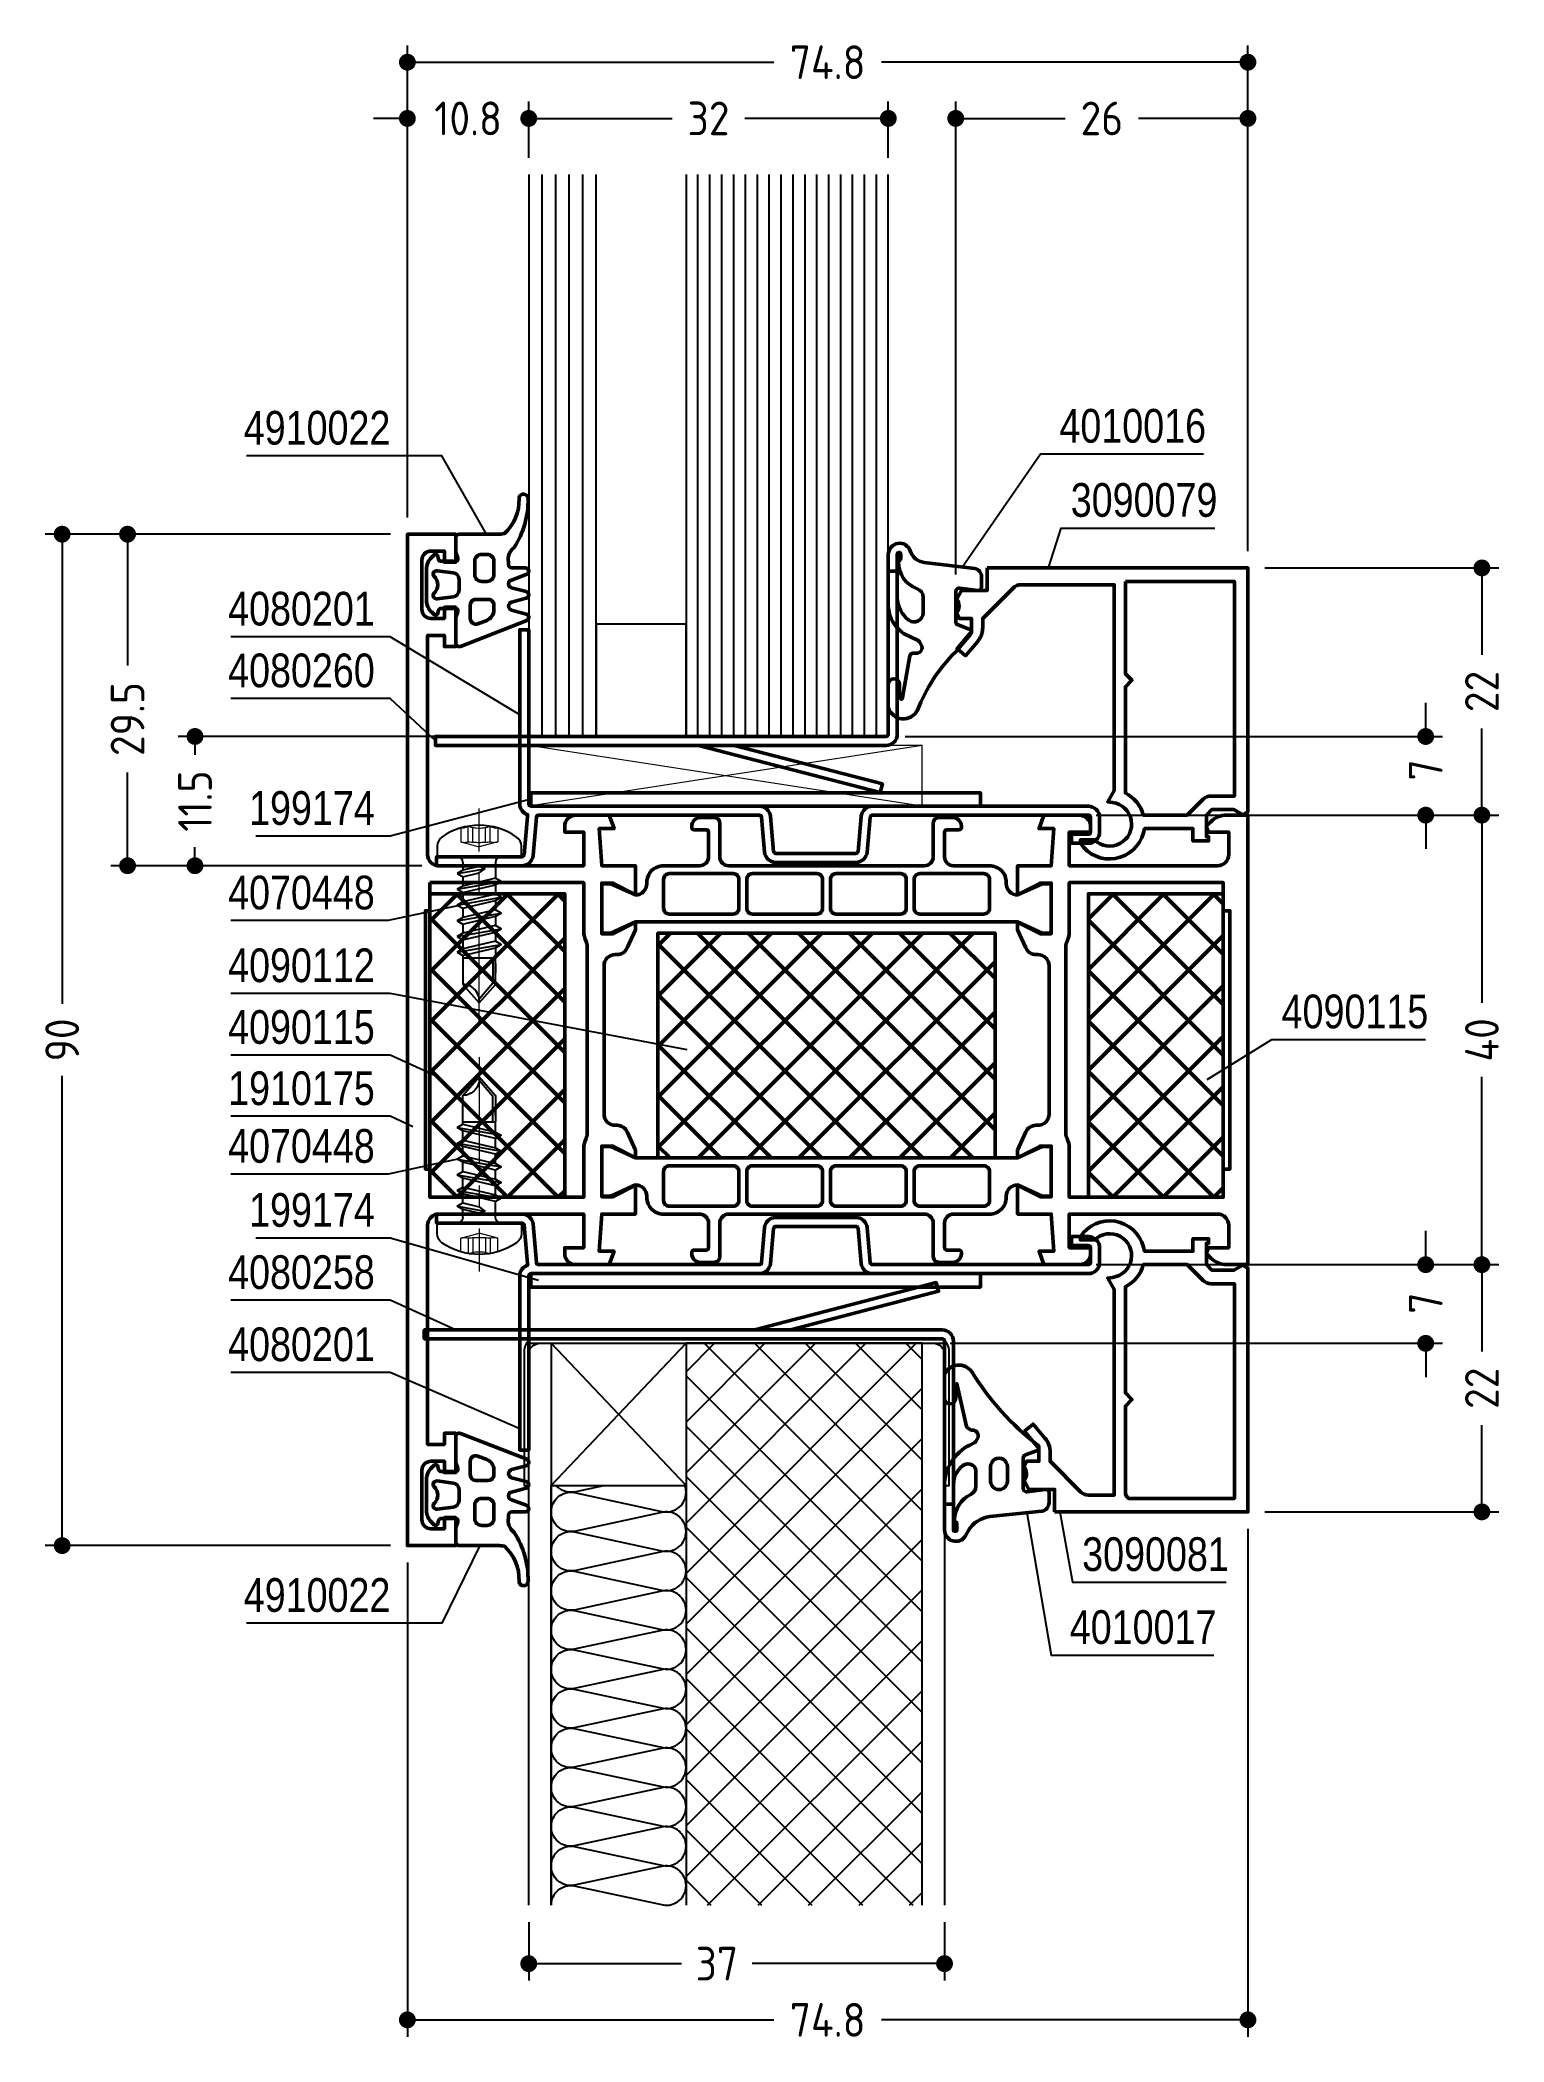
# Model space of a CAD drawing. Header units: millimetres. Extents: x 28 to 158, y 57 to 235.
import ezdxf
from ezdxf.enums import TextEntityAlignment as Align

# ---------------------------------------------------------------- set-up
doc = ezdxf.new("R2010")
doc.units = ezdxf.units.MM
doc.linetypes.add('CENTER', pattern=[50.8, 31.75, -6.35, 6.35, -6.35])
doc.linetypes.add('HIDDEN', pattern=[9.525, 6.35, -3.175])
for name, color, linetype, lineweight in [('AM_5', 3, 'Continuous', 25), ('AM_C', 50, 'Continuous', 50), ('AM_S', 80, 'Continuous', 50), ('Cent3', 70, 'CENTER', 18), ('CHide3', 70, 'HIDDEN', 18), ('Cont2', 2, 'Continuous', 25), ('Cont3', 70, 'Continuous', 18)]:
    doc.layers.add(name, color=color, linetype=linetype, lineweight=lineweight)
doc.styles.add('HBS_DIMTEXTSTYLE', font='isocp.shx')
doc.styles.add('SWISS', font='swiss.ttf')
doc.dimstyles.new('Konstruktionsschnitt 1-1$0', dxfattribs={"dimtxt": 3, "dimasz": 1.5, "dimexe": 1.5, "dimexo": 1.5, "dimgap": 1.5, "dimtad": 0, "dimdsep": 46, "dimtxsty": 'HBS_DIMTEXTSTYLE', "dimblk": 'PUNKT', "dimcen": 0, "dimclrd": 3, "dimclre": 3, "dimclrt": 2, "dimadec": 1, "dimazin": 2, "dimtfac": 0.7, "dimtofl": 0, "dimtmove": 0, "dimatfit": 3, "dimfxl": 0, "dimtolj": 1, "dimtzin": 0, "dimarcsym": 0})

# ---------------------------------------------------------------- blocks, each defined once
blk = doc.blocks.new('PUNKT')
at = {"color": 0, "linetype": 'Continuous'}
blk.add_line((-0.5, 0), (-1, 0), dxfattribs=at)
at = {"color": 0, "linetype": 'Continuous', "const_width": 0.5}
blk.add_lwpolyline([(-0.25, 0, 1), (0.25, 0, 1)], format="xyb", close=True, dxfattribs=at)
blk = doc.blocks.new('*D7')
at = {"layer": 'AM_5', "color": 3, "lineweight": -2, "transparency": 16777216}
for p, q in [((59.19, 191.45), (28.47, 191.45)), ((29.97, 189.95), (29.97, 149.66)), ((29.97, 102.95), (29.97, 143.24)), ((59.19, 101.45), (28.47, 101.45))]:
    blk.add_line(p, q, dxfattribs=at)
at = {"layer": 'AM_5', "color": 3, "lineweight": -2, "transparency": 16777216, "xscale": 1.5, "yscale": 1.5, "zscale": 1.5}
for p, rotation in [((29.97, 191.45), 90), ((29.97, 101.45), 270)]:
    blk.add_blockref('PUNKT', p, dxfattribs=dict(at, rotation=rotation))
at = {"layer": 'AM_5', "color": 2, "transparency": 16777216, "insert": (29.97, 146.45), "char_height": 3, "attachment_point": 5, "rotation": 90, "style": 'HBS_DIMTEXTSTYLE'}
blk.add_mtext('\\A1;90', dxfattribs=at)
blk = doc.blocks.new('*D8')
at = {"layer": 'AM_5', "color": 3, "lineweight": -2, "transparency": 16777216}
for p, q in [((136.99, 166.45), (157.81, 166.45)), ((156.31, 164.95), (156.31, 149.75)), ((156.31, 127.95), (156.31, 143.15)), ((136.99, 126.45), (157.81, 126.45))]:
    blk.add_line(p, q, dxfattribs=at)
at = {"layer": 'AM_5', "color": 3, "lineweight": -2, "transparency": 16777216, "xscale": 1.5, "yscale": 1.5, "zscale": 1.5}
for p, rotation in [((156.31, 166.45), 90), ((156.31, 126.45), 270)]:
    blk.add_blockref('PUNKT', p, dxfattribs=dict(at, rotation=rotation))
at = {"layer": 'AM_5', "color": 2, "transparency": 16777216, "insert": (156.31, 146.45), "char_height": 3, "attachment_point": 5, "rotation": 90, "style": 'HBS_DIMTEXTSTYLE'}
blk.add_mtext('\\A1;40', dxfattribs=at)
blk = doc.blocks.new('*D9')
at = {"layer": 'AM_5', "color": 3, "lineweight": -2, "transparency": 16777216}
for p, q in [((136.99, 188.45), (157.81, 188.45)), ((156.31, 186.95), (156.31, 180.73)), ((156.31, 167.95), (156.31, 174.17)), ((136.99, 166.45), (157.81, 166.45))]:
    blk.add_line(p, q, dxfattribs=at)
at = {"layer": 'AM_5', "color": 3, "lineweight": -2, "transparency": 16777216, "xscale": 1.5, "yscale": 1.5, "zscale": 1.5}
for p, rotation in [((156.31, 188.45), 90), ((156.31, 166.45), 270)]:
    blk.add_blockref('PUNKT', p, dxfattribs=dict(at, rotation=rotation))
at = {"layer": 'AM_5', "color": 2, "transparency": 16777216, "insert": (156.31, 177.45), "char_height": 3, "attachment_point": 5, "rotation": 90, "style": 'HBS_DIMTEXTSTYLE'}
blk.add_mtext('\\A1;22', dxfattribs=at)
blk = doc.blocks.new('*D10')
at = {"layer": 'AM_5', "color": 3, "lineweight": -2, "transparency": 16777216}
for p, q in [((136.99, 126.45), (157.81, 126.45)), ((156.31, 124.95), (156.31, 118.73)), ((156.31, 105.95), (156.31, 112.17)), ((136.99, 104.45), (157.81, 104.45))]:
    blk.add_line(p, q, dxfattribs=at)
at = {"layer": 'AM_5', "color": 3, "lineweight": -2, "transparency": 16777216, "xscale": 1.5, "yscale": 1.5, "zscale": 1.5}
for p, rotation in [((156.31, 126.45), 90), ((156.31, 104.45), 270)]:
    blk.add_blockref('PUNKT', p, dxfattribs=dict(at, rotation=rotation))
at = {"layer": 'AM_5', "color": 2, "transparency": 16777216, "insert": (156.31, 115.45), "char_height": 3, "attachment_point": 5, "rotation": 90, "style": 'HBS_DIMTEXTSTYLE'}
blk.add_mtext('\\A1;22', dxfattribs=at)
blk = doc.blocks.new('*D11')
at = {"layer": 'AM_5', "color": 3, "lineweight": -2, "transparency": 16777216}
for p, q in [((60.69, 192.95), (60.69, 229.95)), ((71.49, 224.95), (71.49, 229.95)), ((59.19, 228.45), (57.69, 228.45)), ((72.99, 228.45), (74.49, 228.45))]:
    blk.add_line(p, q, dxfattribs=at)
at = {"layer": 'AM_5', "color": 3, "lineweight": -2, "transparency": 16777216, "xscale": 1.5, "yscale": 1.5, "zscale": 1.5}
blk.add_blockref('PUNKT', (60.69, 228.45), dxfattribs=at)
at = {"layer": 'AM_5', "color": 3, "lineweight": -2, "transparency": 16777216, "xscale": 1.5, "yscale": 1.5, "zscale": 1.5, "rotation": 180}
blk.add_blockref('PUNKT', (71.49, 228.45), dxfattribs=at)
at = {"layer": 'AM_5', "color": 2, "transparency": 16777216, "insert": (66.09, 228.45), "char_height": 3, "attachment_point": 5, "style": 'HBS_DIMTEXTSTYLE'}
blk.add_mtext('\\A1;10.8', dxfattribs=at)
blk = doc.blocks.new('*D12')
at = {"layer": 'AM_5', "color": 3, "lineweight": -2, "transparency": 16777216}
for p, q in [((71.49, 224.95), (71.49, 229.95)), ((103.49, 224.95), (103.49, 229.95)), ((72.99, 228.45), (84.25, 228.45)), ((101.99, 228.45), (90.73, 228.45))]:
    blk.add_line(p, q, dxfattribs=at)
at = {"layer": 'AM_5', "color": 3, "lineweight": -2, "transparency": 16777216, "xscale": 1.5, "yscale": 1.5, "zscale": 1.5, "rotation": 180}
blk.add_blockref('PUNKT', (71.49, 228.45), dxfattribs=at)
at = {"layer": 'AM_5', "color": 3, "lineweight": -2, "transparency": 16777216, "xscale": 1.5, "yscale": 1.5, "zscale": 1.5}
blk.add_blockref('PUNKT', (103.49, 228.45), dxfattribs=at)
at = {"layer": 'AM_5', "color": 2, "transparency": 16777216, "insert": (87.49, 228.45), "char_height": 3, "attachment_point": 5, "style": 'HBS_DIMTEXTSTYLE'}
blk.add_mtext('\\A1;32', dxfattribs=at)
blk = doc.blocks.new('*D13')
at = {"layer": 'AM_5', "color": 3, "lineweight": -2, "transparency": 16777216}
for p, q in [((109.49, 187.85), (109.49, 229.95)), ((135.49, 189.95), (135.49, 229.95)), ((110.99, 228.45), (119.23, 228.45)), ((133.99, 228.45), (125.75, 228.45))]:
    blk.add_line(p, q, dxfattribs=at)
at = {"layer": 'AM_5', "color": 3, "lineweight": -2, "transparency": 16777216, "xscale": 1.5, "yscale": 1.5, "zscale": 1.5, "rotation": 180}
blk.add_blockref('PUNKT', (109.49, 228.45), dxfattribs=at)
at = {"layer": 'AM_5', "color": 3, "lineweight": -2, "transparency": 16777216, "xscale": 1.5, "yscale": 1.5, "zscale": 1.5}
blk.add_blockref('PUNKT', (135.49, 228.45), dxfattribs=at)
at = {"layer": 'AM_5', "color": 2, "transparency": 16777216, "insert": (122.49, 228.45), "char_height": 3, "attachment_point": 5, "style": 'HBS_DIMTEXTSTYLE'}
blk.add_mtext('\\A1;26', dxfattribs=at)
blk = doc.blocks.new('*D14')
at = {"layer": 'AM_5', "color": 3, "lineweight": -2, "transparency": 16777216}
for p, q in [((60.69, 192.95), (60.69, 234.95)), ((62.19, 233.45), (93.29, 233.45)), ((133.99, 233.45), (102.89, 233.45)), ((135.49, 189.95), (135.49, 234.95))]:
    blk.add_line(p, q, dxfattribs=at)
at = {"layer": 'AM_5', "color": 3, "lineweight": -2, "transparency": 16777216, "xscale": 1.5, "yscale": 1.5, "zscale": 1.5, "rotation": 180}
blk.add_blockref('PUNKT', (60.69, 233.45), dxfattribs=at)
at = {"layer": 'AM_5', "color": 3, "lineweight": -2, "transparency": 16777216, "xscale": 1.5, "yscale": 1.5, "zscale": 1.5}
blk.add_blockref('PUNKT', (135.49, 233.45), dxfattribs=at)
at = {"layer": 'AM_5', "color": 2, "transparency": 16777216, "insert": (98.09, 233.45), "char_height": 3, "attachment_point": 5, "style": 'HBS_DIMTEXTSTYLE'}
blk.add_mtext('\\A1;74.8', dxfattribs=at)
blk = doc.blocks.new('*D15')
at = {"layer": 'AM_5', "color": 3, "lineweight": -2, "transparency": 16777216}
for p, q in [((135.49, 102.95), (135.49, 57.75)), ((60.69, 99.95), (60.69, 57.75)), ((62.19, 59.25), (93.29, 59.25)), ((133.99, 59.25), (102.89, 59.25))]:
    blk.add_line(p, q, dxfattribs=at)
at = {"layer": 'AM_5', "color": 3, "lineweight": -2, "transparency": 16777216, "xscale": 1.5, "yscale": 1.5, "zscale": 1.5, "rotation": 180}
blk.add_blockref('PUNKT', (60.69, 59.25), dxfattribs=at)
at = {"layer": 'AM_5', "color": 3, "lineweight": -2, "transparency": 16777216, "xscale": 1.5, "yscale": 1.5, "zscale": 1.5}
blk.add_blockref('PUNKT', (135.49, 59.25), dxfattribs=at)
at = {"layer": 'AM_5', "color": 2, "transparency": 16777216, "insert": (98.09, 59.25), "char_height": 3, "attachment_point": 5, "style": 'HBS_DIMTEXTSTYLE'}
blk.add_mtext('\\A1;74.8', dxfattribs=at)
blk = doc.blocks.new('*D16')
at = {"layer": 'AM_5', "color": 3, "lineweight": -2, "transparency": 16777216}
for p, q in [((151.31, 127.95), (151.31, 129.45)), ((121.99, 126.45), (152.81, 126.45)), ((108.99, 119.45), (152.81, 119.45)), ((151.31, 117.95), (151.31, 116.45))]:
    blk.add_line(p, q, dxfattribs=at)
at = {"layer": 'AM_5', "color": 3, "lineweight": -2, "transparency": 16777216, "xscale": 1.5, "yscale": 1.5, "zscale": 1.5}
for p, rotation in [((151.31, 126.45), 270), ((151.31, 119.45), 90)]:
    blk.add_blockref('PUNKT', p, dxfattribs=dict(at, rotation=rotation))
at = {"layer": 'AM_5', "color": 2, "transparency": 16777216, "insert": (151.31, 123.03), "char_height": 3, "attachment_point": 5, "rotation": 90, "style": 'HBS_DIMTEXTSTYLE'}
blk.add_mtext('\\A1;7', dxfattribs=at)
blk = doc.blocks.new('*D17')
at = {"layer": 'AM_5', "color": 3, "lineweight": -2, "transparency": 16777216}
for p, q in [((151.31, 174.95), (151.31, 176.45)), ((104.99, 173.45), (152.81, 173.45)), ((121.99, 166.45), (152.81, 166.45)), ((151.31, 164.95), (151.31, 163.45))]:
    blk.add_line(p, q, dxfattribs=at)
at = {"layer": 'AM_5', "color": 3, "lineweight": -2, "transparency": 16777216, "xscale": 1.5, "yscale": 1.5, "zscale": 1.5}
for p, rotation in [((151.31, 173.45), 270), ((151.31, 166.45), 90)]:
    blk.add_blockref('PUNKT', p, dxfattribs=dict(at, rotation=rotation))
at = {"layer": 'AM_5', "color": 2, "transparency": 16777216, "insert": (151.31, 170.47), "char_height": 3, "attachment_point": 5, "rotation": 90, "style": 'HBS_DIMTEXTSTYLE'}
blk.add_mtext('\\A1;7', dxfattribs=at)
blk = doc.blocks.new('*D18')
at = {"layer": 'AM_5', "color": 3, "lineweight": -2, "transparency": 16777216}
for p, q in [((59.19, 191.45), (34.29, 191.45)), ((35.79, 189.95), (35.79, 179.76)), ((35.79, 163.45), (35.79, 170.25)), ((61.99, 161.95), (34.29, 161.95))]:
    blk.add_line(p, q, dxfattribs=at)
at = {"layer": 'AM_5', "color": 3, "lineweight": -2, "transparency": 16777216, "xscale": 1.5, "yscale": 1.5, "zscale": 1.5}
for p, rotation in [((35.79, 191.45), 90), ((35.79, 161.95), 270)]:
    blk.add_blockref('PUNKT', p, dxfattribs=dict(at, rotation=rotation))
at = {"layer": 'AM_5', "color": 2, "transparency": 16777216, "insert": (35.79, 175), "char_height": 3, "attachment_point": 5, "rotation": 90, "style": 'HBS_DIMTEXTSTYLE'}
blk.add_mtext('\\A1;29.5', dxfattribs=at)
blk = doc.blocks.new('*D19')
at = {"layer": 'AM_5', "color": 3, "lineweight": -2, "transparency": 16777216}
for p, q in [((69.99, 173.45), (40.29, 173.45)), ((41.79, 171.95), (41.79, 171.81)), ((41.79, 163.45), (41.79, 163.59)), ((61.99, 161.95), (40.29, 161.95))]:
    blk.add_line(p, q, dxfattribs=at)
at = {"layer": 'AM_5', "color": 3, "lineweight": -2, "transparency": 16777216, "xscale": 1.5, "yscale": 1.5, "zscale": 1.5}
for p, rotation in [((41.79, 173.45), 90), ((41.79, 161.95), 270)]:
    blk.add_blockref('PUNKT', p, dxfattribs=dict(at, rotation=rotation))
at = {"layer": 'AM_5', "color": 2, "transparency": 16777216, "insert": (41.79, 167.7), "char_height": 3, "attachment_point": 5, "rotation": 90, "style": 'HBS_DIMTEXTSTYLE'}
blk.add_mtext('\\A1;11.5', dxfattribs=at)
blk = doc.blocks.new('*D20')
at = {"layer": 'AM_5', "color": 3, "lineweight": -2, "transparency": 16777216}
for p, q in [((71.49, 67.95), (71.49, 62.75)), ((108.49, 67.95), (108.49, 62.75)), ((72.99, 64.25), (85.08, 64.25)), ((106.99, 64.25), (91.38, 64.25))]:
    blk.add_line(p, q, dxfattribs=at)
at = {"layer": 'AM_5', "color": 3, "lineweight": -2, "transparency": 16777216, "xscale": 1.5, "yscale": 1.5, "zscale": 1.5, "rotation": 180}
blk.add_blockref('PUNKT', (71.49, 64.25), dxfattribs=at)
at = {"layer": 'AM_5', "color": 3, "lineweight": -2, "transparency": 16777216, "xscale": 1.5, "yscale": 1.5, "zscale": 1.5}
blk.add_blockref('PUNKT', (108.49, 64.25), dxfattribs=at)
at = {"layer": 'AM_5', "color": 2, "transparency": 16777216, "insert": (88.23, 64.25), "char_height": 3, "attachment_point": 5, "style": 'HBS_DIMTEXTSTYLE'}
blk.add_mtext('\\A1;37', dxfattribs=at)
blk = doc.blocks.new('WS4070448')
for p, q in [((-1.45, -9), (-1.45, -11.36)), ((-1.45, -9), (1.45, -9)), ((1.45, -11.36), (1.45, -9)), ((-1.45, -11.36), (0, -13)), ((0, -13), (1.45, -11.36))]:
    blk.add_line(p, q)
blk.add_lwpolyline([(3.32, 1.75, 0.314856), (-3.32, 1.75, 0.244912), (-3.75, 0.93), (-3.75, 0), (3.75, 0), (3.75, 0.93, 0.244912), (3.32, 1.75, 0.138291)], format="xyb")
for points in [[(-1.95, -1.5), (-1.45, -1.79), (0, -1.44), (0.5, -1.07), (0, -0.87), (-1.45, -1.21)], [(-1.95, -2.9), (-1.45, -3.19), (1.45, -2.5), (1.95, -2.21), (1.45, -1.92), (-1.45, -2.61)], [(-1.95, -4.3), (-1.45, -4.59), (1.45, -3.9), (1.95, -3.61), (1.45, -3.32), (-1.45, -4.01)], [(-1.95, -5.7), (-1.45, -5.99), (1.45, -5.3), (1.95, -5.01), (1.45, -4.72), (-1.45, -5.41)], [(-1.95, -7.1), (-1.45, -7.39), (1.45, -6.7), (1.95, -6.41), (1.45, -6.12), (-1.45, -6.81)], [(-1.95, -8.5), (-1.45, -8.79), (1.45, -8.1), (1.95, -7.81), (1.45, -7.52), (-1.45, -8.21)]]:
    blk.add_lwpolyline(points, close=True)
for points in [[(-1.95, -1.5), (0.5, -1.07)], [(-1.45, -0.5), (-1.45, -1.21)], [(1.45, -0.5), (1.45, -1.92)], [(-1.95, -2.9), (1.95, -2.21)], [(-1.45, -1.79), (-1.45, -2.21)], [(-1.45, -1.79), (-1.45, -2.61)], [(-1.45, -1.79), (-1.45, -2.61)], [(-1.45, -3.19), (-1.45, -4.01)], [(1.45, -2.5), (1.45, -3.32)], [(-1.95, -4.3), (1.95, -3.61)], [(-1.95, -5.7), (1.95, -5.01)], [(-1.45, -4.59), (-1.45, -5.41)], [(1.45, -3.9), (1.45, -4.72)], [(1.45, -5.3), (1.45, -6.12)], [(-1.95, -7.1), (1.95, -6.41)], [(-1.45, -5.99), (-1.45, -6.81)], [(1.45, -6.7), (1.45, -7.52)], [(-1.95, -8.5), (1.95, -7.81)], [(-1.45, -7.39), (-1.45, -8.21)], [(-1.45, -8.79), (-1.45, -9)], [(1.45, -8.1), (1.45, -9)], [(-1.45, -10.19), (-1.45, -11.01)], [(1.2, -9), (1.2, -11.25), (0.03, -12.65)], [(1.45, -9.5), (1.45, -10.32)]]:
    blk.add_lwpolyline(points)
for centre, radius, start, end in [((-1.95, -0.5), 0.5, 0, 90), ((1.95, -0.5), 0.5, 90, 180), ((-1.46, -12.83), 1.47, 353.4244, 89.6688)]:
    blk.add_arc(centre, radius, start, end)
at = {"layer": 'Cent3', "ltscale": 0.3}
blk.add_line((-0.02, -14.76), (0, 4.3), dxfattribs=at)
at = {"layer": 'CHide3'}
for p, q in [((-0.97, 1.33), (-0.97, 2.72)), ((-0.56, 1.33), (-0.56, 2.61)), ((0.56, 1.33), (0.56, 2.61)), ((0.97, 1.33), (0.97, 2.72))]:
    blk.add_line(p, q, dxfattribs=at)
for points in [[(-1.65, 2.56), (-1.65, 1.33)], [(1.65, 2.56), (1.65, 1.33)], [(-1.65, 1.33), (0, 0.89)], [(1.65, 1.33), (0, 0.89)]]:
    blk.add_lwpolyline(points, dxfattribs=at)
for centre, radius, start, end in [((-1.59, 3.84), 1.28, 267.2848, 298.8872), ((0, 5.49), 2.94, 250.6988, 289.3012), ((1.59, 3.84), 1.28, 241.1128, 272.7152), ((-1.31, 2.49), 1.21, 253.6643, 286.3357), ((0, 11.41), 10.13, 264.4948, 275.5052), ((1.31, 2.49), 1.21, 253.6643, 286.3357)]:
    blk.add_arc(centre, radius, start, end, dxfattribs=at)
blk = doc.blocks.new('DOC-0000853805_COMPRESSED_WOS')
at = {"layer": 'AM_C'}
blk.add_lwpolyline([(0.8, 0.2, -0.414214), (-0.2, -0.8), (-46.3, -0.8), (-46.3, 0), (-0.2, 0, 0.414214), (0, 0.2), (0, 14.7), (0.8, 14.7), (0.8, 0.2)], format="xyb", close=True, dxfattribs=at)
blk.add_lwpolyline([(-13.72, -0.8), (-0.53, -4.23), (-0.74, -5), (-16.9, -0.8)], dxfattribs=at)
blk = doc.blocks.new('*U23', base_point=(71.49, 173.45))
for p, q in [((72.69, 173.45), (72.69, 223.45)), ((73.89, 173.45), (73.89, 223.45)), ((75.09, 173.45), (75.09, 223.45)), ((76.29, 173.45), (76.29, 223.45)), ((86.55, 173.45), (86.55, 223.45)), ((87.61, 173.45), (87.61, 223.45)), ((88.67, 173.45), (88.67, 223.45)), ((89.73, 173.45), (89.73, 223.45)), ((90.78, 173.45), (90.78, 223.45)), ((91.84, 173.45), (91.84, 223.45)), ((92.9, 173.45), (92.9, 223.45)), ((93.96, 173.45), (93.96, 223.45)), ((95.02, 173.45), (95.02, 223.45)), ((96.08, 173.45), (96.08, 223.45)), ((97.14, 173.45), (97.14, 223.45)), ((98.2, 173.45), (98.2, 223.45)), ((99.25, 173.45), (99.25, 223.45)), ((100.31, 173.45), (100.31, 223.45)), ((101.37, 173.45), (101.37, 223.45)), ((102.43, 173.45), (102.43, 223.45))]:
    blk.add_line(p, q)
for points in [[(71.49, 223.45), (71.49, 173.45), (77.49, 173.45), (77.49, 223.45)], [(85.49, 223.45), (85.49, 173.45), (103.49, 173.45), (103.49, 223.45)]]:
    blk.add_lwpolyline(points)
blk.add_lwpolyline([(77.49, 173.45), (85.49, 173.45), (85.49, 183.45), (77.49, 183.45)], close=True)
blk = doc.blocks.new('*U6', base_point=(44.3, 186.89))
for points in [[(58.1, 186.89, -0.464411), (56.06, 185.17), (48.14, 186.87, 0.464411), (46.1, 185.14)], [(46.1, 185.14, 0.464411), (48.14, 183.42), (56.06, 185.12, -0.464411), (58.1, 183.39, -0.464411)], [(58.1, 183.39, -0.464411), (56.06, 181.67), (48.14, 183.37, 0.464411), (46.1, 181.64)], [(46.1, 181.64, 0.464411), (48.14, 179.92), (56.06, 181.62, -0.464411), (58.1, 179.89, -0.464411)], [(58.1, 179.89, -0.464411), (56.06, 178.17), (48.14, 179.87, 0.464411), (46.1, 178.14)], [(46.1, 178.14, 0.464411), (48.14, 176.42), (56.06, 178.12, -0.464411), (58.1, 176.39, -0.464411)], [(58.1, 176.39, -0.464411), (56.06, 174.67), (48.14, 176.37, 0.464411), (46.1, 174.64)], [(46.1, 174.64, 0.464411), (48.14, 172.92), (56.06, 174.62, -0.464411), (58.1, 172.89, -0.464411)], [(58.1, 172.89, -0.464411), (56.06, 171.17), (48.14, 172.87, 0.464411), (46.1, 171.14)], [(46.1, 171.14, 0.464411), (48.14, 169.42), (56.06, 171.12, -0.464411), (58.1, 169.39, -0.464411)], [(58.1, 169.39, -0.464411), (56.06, 167.67), (48.14, 169.37, 0.464411), (46.1, 167.64)], [(46.1, 167.64, 0.464411), (48.14, 165.92), (56.06, 167.62, -0.464411), (58.1, 165.89, -0.464411)], [(58.1, 165.89, -0.464411), (56.06, 164.17), (48.14, 165.87, 0.464411), (46.1, 164.14)], [(46.1, 164.14, 0.464411), (48.14, 162.42), (56.06, 164.12, -0.464411), (58.1, 162.39, -0.464411)], [(58.1, 162.39, -0.464411), (56.06, 160.67), (48.14, 162.37, 0.464411), (46.1, 160.64)], [(46.1, 160.64, 0.464411), (48.14, 158.92), (56.06, 160.62, -0.464411), (58.1, 158.89, -0.464411)], [(58.1, 158.89, -0.464411), (56.06, 157.17), (48.14, 158.87, 0.464411), (46.1, 157.14)], [(46.1, 157.14, 0.464411), (48.14, 155.42), (56.06, 157.12, -0.464411), (58.1, 155.39, -0.464411)], [(58.1, 155.39, -0.464411), (56.06, 153.67), (48.14, 155.37, 0.464411), (46.1, 153.64)], [(46.1, 153.64, 0.464411), (48.14, 151.92), (56.06, 153.62, -0.464411), (58.1, 151.89, -0.464411)], [(58.1, 151.89, -0.464411), (56.06, 150.17), (48.14, 151.87, 0.464411), (46.1, 150.14)], [(46.1, 150.14, 0.085164), (46.2, 149.56)], [(53.46, 149.56), (56.06, 150.12, -0.257837), (57.65, 149.56, -0.464411)]]:
    blk.add_lwpolyline(points, format="xyb")
blk = doc.blocks.new('WI4080201')
blk.add_lwpolyline([(-49, 1, 0.414214), (-48.8, 0.8), (-28.48, 0.8, -0.388879), (-27.49, -0.11), (-27.22, -3.22, 0.388879), (-27.02, -3.4), (-19.88, -3.4, 0.388879), (-19.68, -3.22), (-19.41, -0.11, -0.388879), (-18.42, 0.8), (0.8, 0.8, -0.414214), (1.8, -0.2), (1.8, -1.5, -0.414214), (0.8, -2.5), (-0.7, -2.5), (-0.7, -1.7), (0.8, -1.7, 0.414214), (1, -1.5), (1, -0.2, 0.414214), (0.8, 0), (-18.42, 0, 0.388879), (-18.62, -0.18), (-18.89, -3.29, -0.388879), (-19.88, -4.2), (-27.02, -4.2, -0.388879), (-28.01, -3.29), (-28.28, -0.18, 0.388879), (-28.48, 0), (-48.12, 0, 0.388879), (-48.32, -0.18), (-48.61, -3.59, -0.388879), (-49.61, -4.5), (-57.2, -4.5), (-57.2, -3.7), (-49.61, -3.7, 0.388879), (-49.41, -3.52), (-49.11, -0.11, -0.039327), (-49.09, 0.04, -0.331311), (-49.8, 1), (-49.8, 16.5), (-49, 16.5), (-49, 1)], format="xyb", close=True)
blk = doc.blocks.new('WI4090112')
h = blk.add_hatch()
h.set_pattern_fill('ANSI37', color=256, style=0)
h.paths.add_polyline_path([(0, 20), (0, 0), (30, 0), (30, 20)])
blk.add_lwpolyline([(30, 0), (0, 0), (0, 20), (30, 20), (30, 0)], close=True)
blk = doc.blocks.new('WI4090115')
h = blk.add_hatch()
h.set_pattern_fill('ANSI37', color=256, style=0)
h.paths.add_polyline_path([(12, 27), (0, 27), (0, 0), (12, 0)])
blk.add_lwpolyline([(12, 0), (12, 27), (0, 27), (0, 0), (12, 0)], close=True)
blk = doc.blocks.new('WI199174')
blk.add_lwpolyline([(0, 1.2), (0, 0), (40, 0), (40, 1.2)], close=True)
blk = doc.blocks.new('WI3090079')
for points in [[(-23.2, 22), (-23.2, 20), (-25.5, 20), (-25.9, 19.21, -0.339409), (-25.93, 17.99), (-25.7, 17.5), (-24.6, 17.5), (-24.6, 16.35), (-25.88, 14.82), (-25.12, 14.18), (-24.07, 15.43, 0.176327), (-23.6, 16.71), (-23.6, 17.5), (-20.89, 20.21, -0.198912), (-20.19, 20.5), (-11.9, 20.5), (-11.9, 2.2), (-12.48, 1.19), (-12.04, 1.13, -1.382111), (-13.66, -2.2), (-14.9, -2.2), (-14.9, -2.49, 0.652679), (-9.3, -1.57), (-9.2, -1.2), (-4.9, -1.2), (-4.9, -2.3), (-3.5, -2.3), (-3.5, -1.9), (-3.7, -1.9), (-3.7, 0), (-3.2, 0.5), (-1.25, 0.5), (-0.45, 0.04), (0, 0.3), (0, 22), (-23.2, 22)], [(-10.9, 20.8), (-10.9, 12.58), (-10.32, 12), (-10.9, 11.42), (-10.9, 1.97, -0.213458), (-9.31, 0), (-5.4, 0), (-3.99, 1.41, -0.198912), (-3.28, 1.7), (-1.2, 1.7), (-1.2, 20.8), (-10.9, 20.8)]]:
    blk.add_lwpolyline(points, format="xyb", close=True)
blk = doc.blocks.new('WI4010016')
for points in [[(1.19, 1.96, -0.346133), (1.8, 1.18), (1.8, 0.3, -0.449698), (1.46, 0), (-0.16, 0.2, 0.449698), (-0.5, -0.1), (-0.5, -2.79, 0.315299), (-0.3, -3.07), (0.7, -3.44, -0.548619), (0.81, -3.93), (-0.5, -5.46, 0.104737), (-3.91, -10.66, -0.684728), (-6.5, -10.42), (-6.5, -8.36, -1), (-5.5, -8.36), (-5.5, -9.42, 0.287601), (-5.34, -9.69, 0.156883), (-5.25, -9.53), (-4.59, -5.82, -0.041381), (-4.57, -5.74), (-4.52, -5.69, -0.200274), (-4.31, -5.6), (-4, -5.6, 0.57735), (-3.57, -4.85), (-3.72, -4.58, 0.149451), (-3.85, -4.46), (-5.14, -3.83, -0.069927), (-5.25, -3.76), (-5.51, -3.53, -0.212557), (-6.5, -1.3), (-6.5, 3.2, -0.852431), (-4.55, 3.51, 0.291336), (-3.3, 2.49), (1.19, 1.96)], [(-3.4, -2, -0.612992), (-4.67, -2.65, -0.239931), (-5.7, -0.63), (-5.7, 3.25, -1), (-5.4, 3.25), (-5.4, 2.88, -0.317837), (-5.6, 2.6), (-5.6, 2.51, 0.317975), (-3.93, 0.15, -0.317975), (-3.4, -0.6), (-3.4, -2)]]:
    blk.add_lwpolyline(points, format="xyb", close=True)
blk = doc.blocks.new('WI4080260')
blk.add_lwpolyline([(0.8, 0.2, -0.414214), (-0.2, -0.8), (-40.3, -0.8), (-40.3, 0), (-0.2, 0, 0.414214), (0, 0.2), (0, 14.7), (0.8, 14.7), (0.8, 0.2)], format="xyb", close=True)
blk.add_lwpolyline([(-13.72, -0.8), (-0.53, -4.23), (-0.74, -5), (-16.9, -0.8)])
blk = doc.blocks.new('WI1910175')
for points in [[(20.3, -9.8), (19.57, -8.19, 0.294108), (18.66, -7.6), (18.5, -7.6, -0.414214), (17.5, -6.6), (17.5, 6.6, -0.414214), (18.5, 7.6), (18.66, 7.6, 0.294108), (19.57, 8.19), (20.3, 9.8), (20.3, 10.5), (18.1, 9.5), (17.3, 9.5), (17.3, 13.9), (18.1, 13.9), (20.3, 12.9), (20.3, 15.5), (17.3, 15.5), (17.08, 18.8), (18.39, 18.8), (17.95, 20), (15, 20, 0.414214), (14, 19), (14, 18.5), (15.7, 18.5), (15.7, 15.5), (2.8, 15.5, -0.414214), (1.8, 16.5), (1.8, 36), (3.3, 36), (3.3, 35), (4.3, 35), (4.3, 38.5), (3.3, 38.5), (3.3, 37.5), (2.1, 37.5, -0.414214), (1.3, 38.3), (1.3, 42.7, -0.414214), (2.1, 43.5), (3.3, 43.5), (3.3, 42.5), (4.3, 42.5), (4.3, 45), (0, 45), (0, -45), (4.3, -45), (4.3, -42.5), (3.3, -42.5), (3.3, -43.5), (2.1, -43.5, -0.414214), (1.3, -42.7), (1.3, -38.3, -0.414214), (2.1, -37.5), (3.3, -37.5), (3.3, -38.5), (4.3, -38.5), (4.3, -35), (3.3, -35), (3.3, -36), (1.8, -36), (1.8, -16.5, -0.414214), (2.8, -15.5), (15.7, -15.5), (15.7, -18.5), (14, -18.5), (14, -19, 0.414214), (15, -20), (17.95, -20), (18.39, -18.8), (17.08, -18.8), (17.3, -15.5), (20.3, -15.5), (20.3, -12.9), (18.1, -13.9), (17.3, -13.9), (17.3, -9.5), (18.1, -9.5), (20.3, -10.5), (20.3, -9.8)], [(54.3, 12.9), (54.3, 12.95), (56.3, 13.95), (57.3, 13.95), (57.3, 9.45), (56.3, 9.45), (54.3, 10.45), (54.3, 10.5), (20.3, 10.5), (20.3, 10.45), (18.3, 9.45), (17.3, 9.45), (17.3, 13.95), (18.3, 13.95), (20.3, 12.95), (20.3, 12.9, 0.414214), (21.3, 13.9), (21.3, 14, -0.414214), (22.8, 15.5), (26, 15.5, 0.414214), (26.8, 16.3), (26.8, 18.5, 0.414214), (26.6, 18.7), (25.5, 18.7, -0.414214), (25.3, 18.9), (25.3, 19, -0.414214), (26.1, 19.8), (27.3, 19.8, -0.414214), (27.8, 19.3), (27.8, 16.3, 0.414214), (28.6, 15.5), (46, 15.5, 0.414214), (46.8, 16.3), (46.8, 19.3, -0.414214), (47.3, 19.8), (48.5, 19.8, -0.414214), (49.3, 19), (49.3, 18.9, -0.414214), (49.1, 18.7), (48, 18.7, 0.414214), (47.8, 18.5), (47.8, 16.3, 0.414214), (48.6, 15.5), (51.8, 15.5, -0.414214), (53.3, 14), (53.3, 13.9, 0.414214), (54.3, 12.9)], [(54.3, -9.8), (55.03, -8.19, -0.294108), (55.94, -7.6), (56.1, -7.6, 0.414214), (57.1, -6.6), (57.1, 6.6, 0.414214), (56.1, 7.6), (55.94, 7.6, -0.294108), (55.03, 8.19), (54.3, 9.8), (54.3, 10.5), (56.5, 9.5), (57.3, 9.5), (57.3, 13.9), (56.5, 13.9), (54.3, 12.9), (54.3, 15.5), (57.3, 15.5), (57.52, 18.8), (56.21, 18.8), (56.65, 20), (59.8, 20, -0.414214), (60.8, 19), (60.8, 18.5), (58.9, 18.5), (58.9, 15.5), (72.1, 15.5, 0.414214), (73.1, 16.5), (73.1, 18.5), (71.3, 18.5), (71.09, 19.01), (71.49, 19.41, -0.198912), (72.9, 20), (74.8, 20), (74.8, -20), (72.9, -20, -0.198912), (71.49, -19.41), (71.09, -19.01), (71.3, -18.5), (73.1, -18.5), (73.1, -16.5, 0.414214), (72.1, -15.5), (58.9, -15.5), (58.9, -18.5), (60.8, -18.5), (60.8, -19, -0.414214), (59.8, -20), (56.65, -20), (56.21, -18.8), (57.52, -18.8), (57.3, -15.5), (54.3, -15.5), (54.3, -12.9), (56.5, -13.9), (57.3, -13.9), (57.3, -9.5), (56.5, -9.5), (54.3, -10.5), (54.3, -9.8)], [(22.8, 11.7), (22.8, 14.3, -0.414214), (23.3, 14.8), (29, 14.8, -0.414214), (29.5, 14.3), (29.5, 11.7, -0.414214), (29, 11.2), (23.3, 11.2, -0.414214), (22.8, 11.7)], [(30.2, 11.7), (30.2, 14.3, -0.414214), (30.7, 14.8), (36.45, 14.8, -0.414214), (36.95, 14.3), (36.95, 11.7, -0.414214), (36.45, 11.2), (30.7, 11.2, -0.414214), (30.2, 11.7)], [(44.4, 11.7, -0.414214), (43.9, 11.2), (38.15, 11.2, -0.414214), (37.65, 11.7), (37.65, 14.3, -0.414214), (38.15, 14.8), (43.9, 14.8, -0.414214), (44.4, 14.3), (44.4, 11.7)], [(45.1, 11.7), (45.1, 14.3, -0.414214), (45.6, 14.8), (51.3, 14.8, -0.414214), (51.8, 14.3), (51.8, 11.7, -0.414214), (51.3, 11.2), (45.6, 11.2, -0.414214), (45.1, 11.7)], [(2, 14), (2, 11.5), (1.6, 11.5), (1.6, -11.5), (2, -11.5), (2, -14), (15.7, -14), (15.7, -9.65, -0.112281), (15.9, -8.76, 0.112281), (16, -8.33), (16, 8.33, 0.112281), (15.9, 8.76, -0.112281), (15.7, 9.65), (15.7, 14), (2, 14)], [(72.6, 11.5), (73.2, 11.5), (73.2, -11.5), (72.6, -11.5), (72.6, -14), (58.9, -14), (58.9, -9.65, 0.112281), (58.7, -8.76, -0.112281), (58.6, -8.33), (58.6, 8.33, -0.112281), (58.7, 8.76, 0.112281), (58.9, 9.65), (58.9, 14), (72.6, 14), (72.6, 11.5)], [(54.3, -12.9), (54.3, -12.95), (56.3, -13.95), (57.3, -13.95), (57.3, -9.45), (56.3, -9.45), (54.3, -10.45), (54.3, -10.5), (20.3, -10.5), (20.3, -10.45), (18.3, -9.45), (17.3, -9.45), (17.3, -13.95), (18.3, -13.95), (20.3, -12.95), (20.3, -12.9, -0.414214), (21.3, -13.9), (21.3, -14, 0.414214), (22.8, -15.5), (26, -15.5, -0.414214), (26.8, -16.3), (26.8, -18.5, -0.414214), (26.6, -18.7), (25.5, -18.7, 0.414214), (25.3, -18.9), (25.3, -19, 0.414214), (26.1, -19.8), (27.3, -19.8, 0.414214), (27.8, -19.3), (27.8, -16.3, -0.414214), (28.6, -15.5), (46, -15.5, -0.414214), (46.8, -16.3), (46.8, -19.3, 0.414214), (47.3, -19.8), (48.5, -19.8, 0.414214), (49.3, -19), (49.3, -18.9, 0.414214), (49.1, -18.7), (48, -18.7, -0.414214), (47.8, -18.5), (47.8, -16.3, -0.414214), (48.6, -15.5), (51.8, -15.5, 0.414214), (53.3, -14), (53.3, -13.9, -0.414214), (54.3, -12.9)], [(22.8, -11.7), (22.8, -14.3, 0.414214), (23.3, -14.8), (29, -14.8, 0.414214), (29.5, -14.3), (29.5, -11.7, 0.414214), (29, -11.2), (23.3, -11.2, 0.414214), (22.8, -11.7)], [(30.2, -11.7), (30.2, -14.3, 0.414214), (30.7, -14.8), (36.45, -14.8, 0.414214), (36.95, -14.3), (36.95, -11.7, 0.414214), (36.45, -11.2), (30.7, -11.2, 0.414214), (30.2, -11.7)], [(44.4, -11.7, 0.414214), (43.9, -11.2), (38.15, -11.2, 0.414214), (37.65, -11.7), (37.65, -14.3, 0.414214), (38.15, -14.8), (43.9, -14.8, 0.414214), (44.4, -14.3), (44.4, -11.7)], [(45.1, -11.7), (45.1, -14.3, 0.414214), (45.6, -14.8), (51.3, -14.8, 0.414214), (51.8, -14.3), (51.8, -11.7, 0.414214), (51.3, -11.2), (45.6, -11.2, 0.414214), (45.1, -11.7)]]:
    blk.add_lwpolyline(points, format="xyb", close=True)
blk = doc.blocks.new('WI3090081')
for points in [[(-17.2, 22), (-17.2, 20), (-19.5, 20), (-19.9, 19.21, -0.339409), (-19.93, 17.99), (-19.7, 17.5), (-18.6, 17.5), (-18.6, 16.35), (-19.88, 14.82), (-19.12, 14.18), (-18.07, 15.43, 0.176327), (-17.6, 16.71), (-17.6, 17.5), (-14.89, 20.21, -0.198912), (-14.19, 20.5), (-11.9, 20.5), (-11.9, 2.2), (-12.48, 1.19), (-12.04, 1.13, -1.382111), (-13.66, -2.2), (-14.9, -2.2), (-14.9, -2.49, 0.652679), (-9.3, -1.57), (-9.2, -1.2), (-4.9, -1.2), (-4.9, -2.3), (-3.5, -2.3), (-3.5, -1.9), (-3.7, -1.9), (-3.7, 0), (-3.2, 0.5), (-1.25, 0.5), (-0.45, 0.04), (0, 0.3), (0, 22), (-17.2, 22)], [(-10.9, 20.3), (-10.9, 12.58), (-10.32, 12), (-10.9, 11.42), (-10.9, 1.97, -0.213458), (-9.31, 0), (-5.4, 0), (-3.99, 1.41, -0.198912), (-3.28, 1.7), (-1.2, 1.7), (-1.2, 20.8), (-10.63, 20.8), (-10.78, 20.63, 0.179926), (-10.9, 20.3)]]:
    blk.add_lwpolyline(points, format="xyb", close=True)
blk = doc.blocks.new('WI4910022')
blk.add_line((0.3, 0), (0.3, 0))
blk.add_line((0.3, 0), (0.3, 0))
blk.add_lwpolyline([(0, -7.38), (0, -9.7, 0.537715), (0.42, -9.98), (6.32, -7.68, 0.71283), (6.28, -7.11), (4.98, -6.76, -0.767327), (4.98, -6.04), (6.28, -5.69, 0.767327), (6.28, -5.11), (4.96, -4.76, -0.767327), (4.96, -4.08), (6.28, -3.59, 0.876976), (6.2, -3), (5, -3, -0.414214), (4.7, -2.7), (4.7, -2.48, -0.288751), (5.2, -1.18, 0.150709), (6.44, 3.17, 1.016945), (5.64, 3.15, -0.221064), (4.33, 0.05, -0.039181), (3.7, 0), (0.3, 0, 0.414214), (0, -0.3), (0, -1.62), (0.19, -2.13, -0.520567), (0, -2.4), (-1.33, -2.4, -0.36397), (-1.53, -2.23), (-1.58, -1.97, 0.594937), (-1.91, -1.85), (-2.12, -2.05, 0.208), (-2.6, -3.15), (-2.6, -5.85, 0.208), (-2.12, -6.95), (-1.91, -7.15, 0.594937), (-1.58, -7.03), (-1.53, -6.77, -0.36397), (-1.33, -6.6), (0, -6.6, -0.520567), (0.19, -6.87), (0, -7.38)], format="xyb")
blk.add_lwpolyline([(0, -7.38), (0, -9.7, 0.537715), (0.42, -9.98), (6.32, -7.68, 0.71283), (6.28, -7.11), (4.98, -6.76, -0.767327), (4.98, -6.04), (6.28, -5.69, 0.767327), (6.28, -5.11), (4.96, -4.76, -0.767327), (4.96, -4.08), (6.28, -3.59, 0.876976), (6.2, -3), (5, -3, -0.414214), (4.7, -2.7), (4.7, -2.48, -0.288751), (5.2, -1.18, 0.150709), (6.44, 3.17, 1.016945), (5.64, 3.15, -0.221064), (4.33, 0.05, -0.039181), (3.7, 0), (0.3, 0, 0.414214), (0, -0.3), (0, -1.62), (0.19, -2.13, -0.520567), (0, -2.4), (-1.33, -2.4, -0.36397), (-1.53, -2.23), (-1.58, -1.97, 0.594937), (-1.91, -1.85), (-2.12, -2.05, 0.208), (-2.6, -3.15), (-2.6, -5.85, 0.208), (-2.12, -6.95), (-1.91, -7.15, 0.594937), (-1.58, -7.03), (-1.53, -6.77, -0.36397), (-1.33, -6.6), (0, -6.6, -0.520567), (0.19, -6.87), (0, -7.38)], format="xyb")
for points in [[(0.3, -4.98, -0.378866), (-0.23, -5.57), (-1.66, -5.75, -0.717695), (-1.91, -5.24, 0.421053), (-1.91, -3.76, -0.717695), (-1.66, -3.25), (-0.23, -3.43, -0.378866), (0.3, -4.02), (0.3, -4.98)], [(0.3, -4.98, -0.378866), (-0.23, -5.57), (-1.66, -5.75, -0.717695), (-1.91, -5.24, 0.421053), (-1.91, -3.76, -0.717695), (-1.66, -3.25), (-0.23, -3.43, -0.378866), (0.3, -4.02), (0.3, -4.98)], [(2.3, -4.2, -0.414214), (1.7, -3.6), (1.7, -2.4, -0.414214), (2.3, -1.8), (2.8, -1.8, -0.414214), (3.4, -2.4), (3.4, -3.6, -0.414214), (2.8, -4.2)], [(2.3, -4.2, -0.414214), (1.7, -3.6), (1.7, -2.4, -0.414214), (2.3, -1.8), (2.8, -1.8, -0.414214), (3.4, -2.4), (3.4, -3.6, -0.414214), (2.8, -4.2)], [(1.98, -7.97, -0.527791), (1.3, -7.51), (1.3, -6.3, -0.414214), (1.8, -5.8), (2.9, -5.8, -0.414214), (3.4, -6.3), (3.4, -6.73, -0.30908), (2.76, -7.67)], [(1.98, -7.97, -0.527791), (1.3, -7.51), (1.3, -6.3, -0.414214), (1.8, -5.8), (2.9, -5.8, -0.414214), (3.4, -6.3), (3.4, -6.73, -0.30908), (2.76, -7.67)]]:
    blk.add_lwpolyline(points, format="xyb", close=True)
blk = doc.blocks.new('WI4010017')
for points in [[(-3.46, 2.42, -0.240056), (-5.37, 3.66), (-5.63, 4.12, 0.767327), (-7.5, 3.62), (-7.5, -0.35, 0.286745), (-5.25, -3.94), (-4.85, -4.14, -0.149451), (-4.72, -4.26), (-4.57, -4.53, -0.57735), (-5, -5.28), (-5.12, -5.28), (-5.16, -5.31, 0.158399), (-5.55, -5.6), (-6.36, -9.28, -0.113567), (-6.42, -9.4, -0.190093), (-6.5, -9.19), (-6.5, -8.12, 1), (-7.5, -8.12), (-7.5, -10.18, 0.009709), (-7.5, -10.22, 0.587918), (-5.07, -10.47, -0.09166), (0.81, -3.93, 0.553622), (0.7, -3.44), (-0.3, -3.07, -0.315299), (-0.5, -2.79), (-0.5, -0.1, -0.449698), (-0.16, 0.2), (1.46, 0, 0.449698), (1.8, 0.3), (1.8, 1.16, 0.354573), (1.17, 1.94), (-3.46, 2.42)], [(-4.7, -0.28, 0.292811), (-5.16, 0.44, -0.290987), (-6.6, 2.71), (-6.6, 2.92), (-6.5, 2.92, 0.414214), (-6.4, 3.02), (-6.4, 3.62, 0.414214), (-6.5, 3.72), (-6.6, 3.72, 0.414214), (-6.7, 3.62), (-6.7, -0.48, 0.244698), (-5.85, -2.12), (-5.8, -2.15, 0.673804), (-4.71, -1.45), (-4.7, -0.28)], [(-1.91, -0.73, 1.006711), (-3.4, -0.73), (-3.4, -2.03, 1.006711), (-1.91, -2.03), (-1.91, -0.73)], [(-1.91, -0.73, 1.006711), (-3.4, -0.73), (-3.4, -2.03, 1.006711), (-1.91, -2.03), (-1.91, -0.73)]]:
    blk.add_lwpolyline(points, format="xyb", close=True)

msp = doc.modelspace()

# ---------------------------------------------------------------- hatches: boundary and pattern name
at = {"layer": 'Cont2'}
h = msp.add_hatch(dxfattribs=at)
h.set_pattern_fill('ANSI37', color=256, style=0)
h.paths.add_polyline_path([(106.49, 119.45), (85.49, 119.45), (85.49, 69.45), (106.49, 69.45)])

# ---------------------------------------------------------------- linework, layer by layer
at = {"layer": 'AM_5', "color": 3}
for points in [[(67.728, 191.45), (63.755, 198.424), (46.362, 198.424)], [(110.058, 188.516), (117.046, 198.596), (131.533, 198.596)], [(117.747, 188.45), (118.866, 191.999), (132.542, 191.999)], [(70.69, 175.368), (59.163, 182.325), (44.97, 182.325)], [(63.19, 173.055), (59.163, 176.832), (44.97, 176.832)], [(71.69, 167.887), (59.163, 164.585), (47.215, 164.585)], [(65.301, 158.41), (58.969, 157.064), (44.97, 157.064)], [(85.597, 145.555), (59.163, 150.59), (44.97, 150.59)], [(131.851, 142.935), (137.63, 146.484), (151.306, 146.484)], [(63.19, 143.242), (59.163, 145.097), (44.97, 145.097)], [(61.177, 138.723), (59.163, 139.651), (44.97, 139.651)], [(65.301, 135.86), (58.969, 134.514), (44.97, 134.514)], [(72.373, 125.046), (59.163, 128.821), (47.215, 128.821)], [(64.981, 120.65), (59.163, 123.284), (44.97, 123.284)], [(70.69, 111.83), (59.163, 116.864), (44.97, 116.864)], [(115.809, 104.384), (117.969, 91.702), (132.455, 91.702)], [(118.763, 104.45), (119.882, 98.191), (133.558, 98.191)], [(67.142, 101.45), (63.755, 94.556), (46.362, 94.556)]]:
    msp.add_lwpolyline(points, dxfattribs=at)
at = {"layer": 'Cont2'}
for p, q in [((73.49, 106.784), (85.49, 119.45)), ((85.49, 106.784), (73.49, 119.45))]:
    msp.add_line(p, q, dxfattribs=at)
msp.add_lwpolyline([(107.89, 119.85), (72.09, 119.85, 0.4142136), (71.09, 118.85), (71.09, 106.784), (71.49, 106.784), (71.49, 118.45, -0.4142136), (72.49, 119.45), (107.49, 119.45, -0.4142136), (108.49, 118.45), (108.49, 106.784), (108.89, 106.784), (108.89, 118.85, 0.4142136)], format="xyb", close=True, dxfattribs=at)
for points in [[(71.49, 69.45), (71.49, 119.45), (73.49, 119.45), (73.49, 69.45)], [(106.49, 69.45), (106.49, 119.45), (85.49, 119.45), (85.49, 69.45)], [(106.49, 69.45), (106.49, 119.45), (108.49, 119.45), (108.49, 69.45)], [(73.49, 69.45), (73.49, 106.784), (85.49, 106.784), (85.49, 69.45)]]:
    msp.add_lwpolyline(points, dxfattribs=at)
at = {"layer": 'Cont3'}
for p, q in [((106.491, 172.655), (71.49, 167.25)), ((106.491, 167.25), (71.49, 172.655))]:
    msp.add_line(p, q, dxfattribs=at)
for points in [[(71.49, 167.25), (106.491, 167.25), (106.491, 172.655), (71.49, 172.655)], [(73.49, 119.45), (85.49, 119.45), (85.49, 106.784), (73.49, 106.784)]]:
    msp.add_lwpolyline(points, close=True, dxfattribs=at)

# ---------------------------------------------------------------- block references
at = {"xscale": -1, "rotation": 180}
msp.add_blockref('DOC-0000853805_COMPRESSED_WOS', (108.49, 119.85), dxfattribs=at)
at = {"layer": 'AM_C'}
for name, p in [('WI4910022', (64.99, 191.45)), ('WI4010016', (109.99, 186.45)), ('WI4080260', (103.49, 173.455)), ('WI4080201', (120.49, 166.45)), ('WI199174', (71.69, 167.25)), ('WI4090115', (62.69, 132.45)), ('WI4090112', (82.99, 135.95))]:
    msp.add_blockref(name, p, dxfattribs=at)
at = {"layer": 'AM_C', "xscale": -1}
msp.add_blockref('WI4090115', (133.29, 132.45), dxfattribs=at)
for name, p, rotation in [('WI4080201', (120.49, 126.45), 179.9999187356404), ('WI199174', (71.69, 125.651), 180), ('WI4010017', (115.99, 106.45), 180), ('WI4910022', (64.99, 101.45), 180)]:
    msp.add_blockref(name, p, dxfattribs=dict(at, rotation=rotation))
at = {"layer": 'AM_S'}
for name, p in [('WI1910175', (60.69, 146.45)), ('WI3090079', (135.49, 166.45))]:
    msp.add_blockref(name, p, dxfattribs=at)
at = {"layer": 'AM_S', "xscale": -1, "rotation": 180}
msp.add_blockref('WI3090081', (135.49, 126.45), dxfattribs=at)
at = {"layer": 'Cont2'}
for name, p in [('*U23', (71.49, 173.455)), ('WS4070448', (67.085, 162.75))]:
    msp.add_blockref(name, p, dxfattribs=at)
at = {"layer": 'Cont2', "xscale": -1, "rotation": 180}
msp.add_blockref('WS4070448', (67.085, 130.151), dxfattribs=at)
at = {"layer": 'Cont2', "extrusion": (0, 0, -1), "xscale": -1, "zscale": -1, "rotation": 180}
msp.add_blockref('*U6', (-87.29, 69.45), dxfattribs=at)

# ---------------------------------------------------------------- texts
at = {"layer": 'AM_5', "color": 2, "style": 'SWISS', "width": 0.8}
for s, p in [('4910022', (59.181, 199.424)), ('4080201', (57.79, 183.325)), ('4080260', (57.79, 177.832)), ('199174', (57.79, 165.585)), ('4070448', (57.79, 158.064)), ('4090112', (57.79, 151.59)), ('4090115', (57.79, 146.097)), ('1910175', (57.79, 140.651)), ('4070448', (57.79, 135.514)), ('199174', (57.79, 129.821)), ('4080258', (57.79, 124.284)), ('4080201', (57.79, 117.864)), ('4910022', (59.181, 95.556))]:
    msp.add_text(s, height=3, dxfattribs=at).set_placement(p, align=Align.RIGHT)
for s, p in [('4010016', (118.713, 199.596)), ('3090079', (119.723, 192.999)), ('4090115', (138.486, 147.484)), ('3090081', (120.739, 99.191)), ('4010017', (119.636, 92.702))]:
    msp.add_text(s, height=3, dxfattribs=at).set_placement(p)

# ---------------------------------------------------------------- dimensions: what is measured, and where the dimension line sits
at = {"layer": 'AM_5'}
for base, p1, p2, picture, middle in [((60.69, 233.455), (135.49, 188.45), (60.69, 191.45), '*D14', (98.09, 233.455)), ((103.49, 228.455), (71.49, 223.455), (103.49, 223.455), '*D12', (87.49, 228.455)), ((109.49, 228.455), (135.49, 188.45), (109.49, 186.35), '*D13', (122.49, 228.455))]:
    dim = msp.add_linear_dim(base=base, p1=p1, p2=p2, dimstyle='Konstruktionsschnitt 1-1$0', override={"dimscale": 1}, dxfattribs=at)
    dim.commit()
    dim.dimension.update_dxf_attribs({"geometry": picture, "text_midpoint": middle})
for base, p1, p2, angle, picture, middle in [((71.49, 228.455), (60.69, 191.45), (71.49, 223.455), 0, '*D11', (66.09, 228.455)), ((156.306, 166.45), (135.49, 188.45), (135.49, 166.45), 90, '*D9', (156.306, 177.45)), ((156.306, 126.45), (135.49, 166.45), (135.49, 126.45), 90, '*D8', (156.306, 146.45)), ((156.306, 126.45), (135.49, 104.45), (135.49, 126.45), 90, '*D10', (156.306, 115.45))]:
    dim = msp.add_linear_dim(base=base, p1=p1, p2=p2, angle=angle, dimstyle='Konstruktionsschnitt 1-1$0', override={"dimscale": 1}, dxfattribs=at)
    dim.commit()
    dim.dimension.update_dxf_attribs({"geometry": picture, "text_midpoint": middle})
for base, p1, p2, angle, picture, middle in [((29.97, 191.45), (60.69, 101.45), (60.69, 191.45), 90, '*D7', (29.97, 146.45)), ((35.786, 161.95), (60.69, 191.45), (63.49, 161.95), 90, '*D18', (35.786, 175.004)), ((151.3056, 166.4505), (103.49, 173.455), (120.49, 166.4505), 90, '*D17', (151.3056, 170.4651)), ((41.7863, 161.9505), (71.49, 173.455), (63.4899, 161.9505), 90, '*D19', (41.7863, 167.7027)), ((151.306, 119.45), (120.49, 126.45), (107.49, 119.45), 90, '*D16', (151.306, 123.027)), ((135.49, 59.25), (60.69, 101.45), (135.49, 104.45), 0, '*D15', (98.09, 59.25)), ((108.49, 64.25), (71.49, 69.45), (108.49, 69.45), 0, '*D20', (88.23, 64.25))]:
    dim = msp.add_linear_dim(base=base, p1=p1, p2=p2, angle=angle, dimstyle='Konstruktionsschnitt 1-1$0', override={"dimscale": 1}, dxfattribs=at)
    dim.commit()
    dim.dimension.update_dxf_attribs({"geometry": picture, "text_midpoint": middle, "dimtype": 160})

doc.saveas('drawing.dxf')
